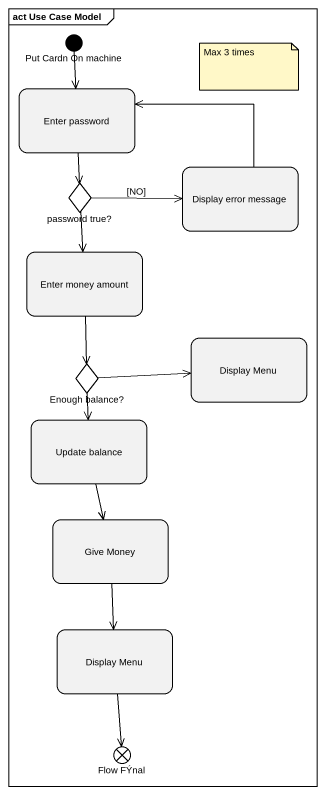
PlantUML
@startuml
mainframe act Use Case Model
hide empty description
state "Put Cardn On machine" as Put_Cardn_On_machine <<start>>
state "Enter password" as Enter_password
state "password true?" as password_true <<choice>>
state "Display error message" as Display_error_message
state "Enter money amount" as Enter_money_amount
state "Display Menu" as Display_Menu
state "Enough balance?" as Enough_balance <<choice>>
state "Update balance" as Update_balance
state "Give Money" as Give_Money
state "Display Menu" as Display_Menu_2
state "Flow FÝnal" as Flow_FÝnal <<end>>
Put_Cardn_On_machine --> Enter_password
Enter_password --> password_true
password_true -right-> Display_error_message : [NO]
password_true --> Enter_money_amount
Display_error_message -left-> Enter_password
Enter_money_amount --> Enough_balance
Enough_balance -right-> Display_Menu
Enough_balance --> Update_balance
Update_balance --> Give_Money
Give_Money --> Display_Menu_2
Display_Menu_2 --> Flow_FÝnal
note as N1
  Max 3 times
end note
@enduml
